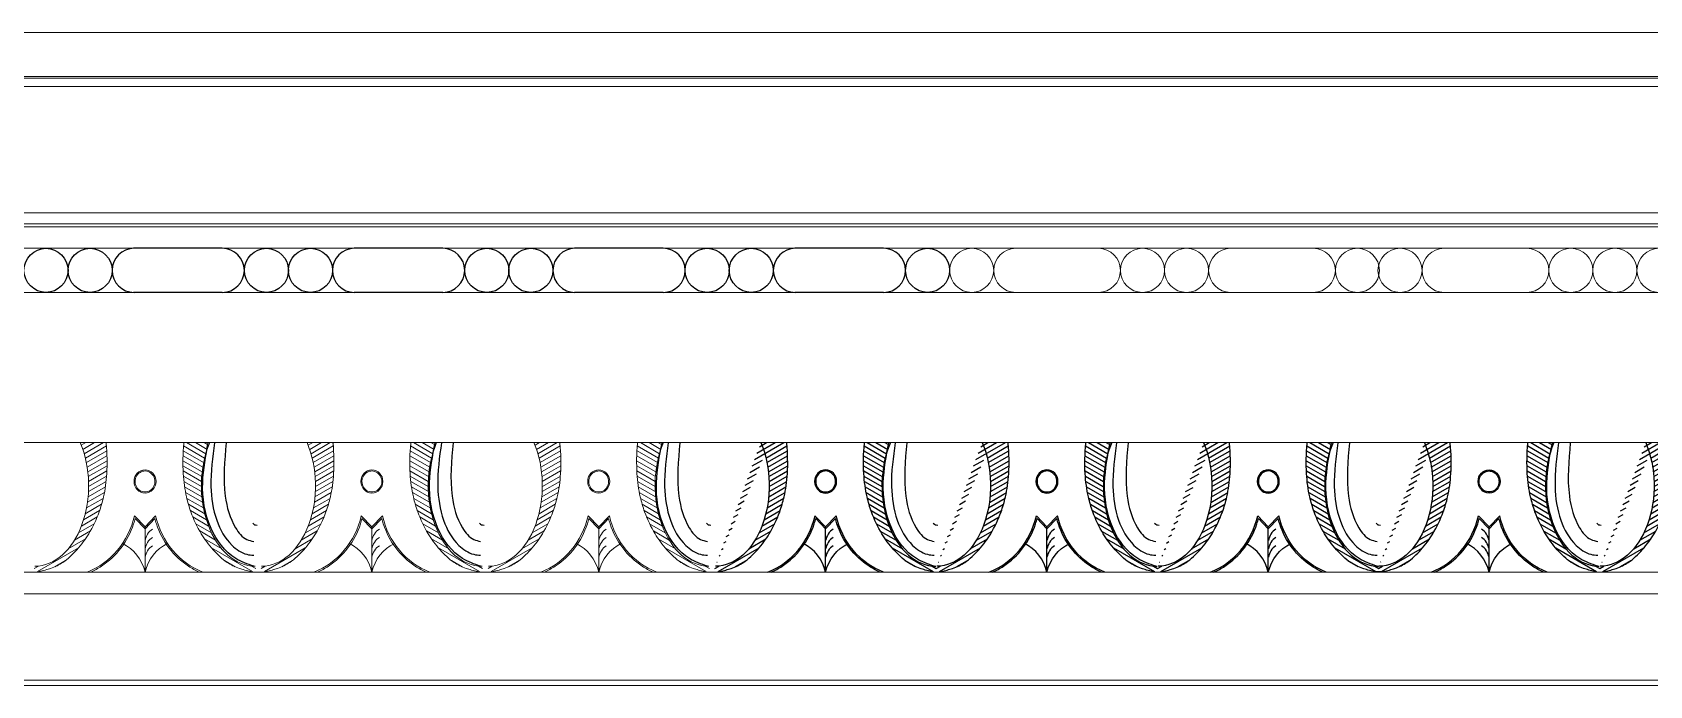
# Model space of a CAD drawing. Header units: millimetres. Extents: x -942 to 1387, y 0 to 1964.
# Drawn here: x -244.3 to 49.2, y 1354.7 to 1473.2 of the extents above; entities that cross this region are included whole.
import ezdxf

# ---------------------------------------------------------------- set-up
doc = ezdxf.new("R2010")
doc.units = ezdxf.units.MM
doc.layers.add('ceco.net 174', color=7, linetype='Continuous')

msp = doc.modelspace()

# ---------------------------------------------------------------- hatches: boundary and pattern name
at = {"layer": 'ceco.net 174'}
h = msp.add_hatch(dxfattribs=at)
h.set_pattern_fill('LINE', color=256, scale=0.25, angle=30, style=0)
h.set_pattern_definition([(30, (-1983.3257, -743.4824), (-0.396875, 0.68740766), [])])
edge = h.paths.add_edge_path()
edge.add_spline(control_points=[(-119.67, 1375.4), (-118.76, 1375.57), (-117.17, 1376.08), (-115.05, 1377.04), (-112.52, 1379.45), (-110.37, 1382.42), (-108.84, 1385.63), (-107.73, 1389.37), (-107.18, 1393.33), (-107.25, 1396.87), (-107.44, 1398.75), (-107.45, 1398.8)], knot_values=[0, 0, 0, 0, 1.778216, 4.322494, 7.679394, 11.44971, 16.024111, 18.840232, 22.952868, 27.800435, 27.933116, 27.933116, 27.933116, 27.933116], degree=3, periodic=0)
edge.add_line((-107.45, 1398.8), (-112.13, 1398.8))
edge.add_ellipse((-120.38, 1390.98), major_axis=(0, -14.6), ratio=0.669184, start_angle=0, end_angle=122.3722, ccw=False)
edge.add_line((-120.38, 1376.38), (-120.47, 1376.38))
edge.add_line((-120.47, 1376.38), (-120.47, 1375.4))
edge.add_line((-120.47, 1375.4), (-119.67, 1375.4))
h = msp.add_hatch(dxfattribs=at)
h.set_pattern_fill('LINE', color=256, scale=0.25, angle=30, style=0)
h.set_pattern_definition([(150, (1782.56145, -743.4824), (0.396875, 0.68740766), [])])
edge = h.paths.add_edge_path()
edge.add_spline(control_points=[(-81.1, 1375.4), (-82, 1375.57), (-83.59, 1376.08), (-85.71, 1377.04), (-88.24, 1379.45), (-90.4, 1382.42), (-91.93, 1385.63), (-93.03, 1389.37), (-93.58, 1393.33), (-93.52, 1396.87), (-93.32, 1398.75), (-93.32, 1398.8)], knot_values=[0, 0, 0, 0, 1.778216, 4.322494, 7.679394, 11.44971, 16.024111, 18.840232, 22.952868, 27.800435, 27.933116, 27.933116, 27.933116, 27.933116], degree=3, periodic=0)
edge.add_line((-93.32, 1398.8), (-88.63, 1398.8))
edge.add_ellipse((-80.38, 1390.98), major_axis=(0, -14.6), ratio=0.669184, start_angle=237.6278, end_angle=360)
edge.add_line((-80.38, 1376.38), (-80.3, 1376.38))
edge.add_line((-80.3, 1376.38), (-80.3, 1375.4))
edge.add_line((-80.3, 1375.4), (-81.1, 1375.4))
h = msp.add_hatch(dxfattribs=at)
h.set_pattern_fill('LINE', color=256, scale=0.25, angle=30, style=0)
h.set_pattern_definition([(30, (-1943.15265, -743.4824), (-0.396875, 0.68740766), [])])
edge = h.paths.add_edge_path()
edge.add_spline(control_points=[(-79.5, 1375.4), (-78.59, 1375.57), (-77, 1376.08), (-74.88, 1377.04), (-72.35, 1379.45), (-70.19, 1382.42), (-68.66, 1385.63), (-67.56, 1389.37), (-67.01, 1393.33), (-67.08, 1396.87), (-67.27, 1398.75), (-67.27, 1398.8)], knot_values=[0, 0, 0, 0, 1.778216, 4.322494, 7.679394, 11.44971, 16.024111, 18.840232, 22.952868, 27.800435, 27.933116, 27.933116, 27.933116, 27.933116], degree=3, periodic=0)
edge.add_line((-67.27, 1398.8), (-71.96, 1398.8))
edge.add_ellipse((-80.21, 1390.98), major_axis=(0, -14.6), ratio=0.669184, start_angle=0, end_angle=122.3722, ccw=False)
edge.add_line((-80.21, 1376.38), (-80.3, 1376.38))
edge.add_line((-80.3, 1376.38), (-80.3, 1375.4))
edge.add_line((-80.3, 1375.4), (-79.5, 1375.4))
h = msp.add_hatch(dxfattribs=at)
h.set_pattern_fill('LINE', color=256, scale=0.25, angle=30, style=0)
h.set_pattern_definition([(150, (1822.7345, -743.4824), (0.396875, 0.68740766), [])])
edge = h.paths.add_edge_path()
edge.add_spline(control_points=[(-40.92, 1375.4), (-41.83, 1375.57), (-43.42, 1376.08), (-45.54, 1377.04), (-48.07, 1379.45), (-50.22, 1382.42), (-51.76, 1385.63), (-52.86, 1389.37), (-53.41, 1393.33), (-53.34, 1396.87), (-53.15, 1398.75), (-53.15, 1398.8)], knot_values=[0, 0, 0, 0, 1.778216, 4.322494, 7.679394, 11.44971, 16.024111, 18.840232, 22.952868, 27.800435, 27.933116, 27.933116, 27.933116, 27.933116], degree=3, periodic=0)
edge.add_line((-53.15, 1398.8), (-48.46, 1398.8))
edge.add_ellipse((-40.21, 1390.98), major_axis=(0, -14.6), ratio=0.669184, start_angle=237.6278, end_angle=360)
edge.add_line((-40.21, 1376.38), (-40.12, 1376.38))
edge.add_line((-40.12, 1376.38), (-40.12, 1375.4))
edge.add_line((-40.12, 1375.4), (-40.92, 1375.4))
h = msp.add_hatch(dxfattribs=at)
h.set_pattern_fill('LINE', color=256, scale=0.25, angle=30, style=0)
h.set_pattern_definition([(30, (-1902.9796, -743.4824), (-0.396875, 0.68740766), [])])
edge = h.paths.add_edge_path()
edge.add_spline(control_points=[(-39.32, 1375.4), (-38.41, 1375.57), (-36.83, 1376.08), (-34.71, 1377.04), (-32.18, 1379.45), (-30.02, 1382.42), (-28.49, 1385.63), (-27.38, 1389.37), (-26.84, 1393.33), (-26.9, 1396.87), (-27.09, 1398.75), (-27.1, 1398.8)], knot_values=[0, 0, 0, 0, 1.778216, 4.322494, 7.679394, 11.44971, 16.024111, 18.840232, 22.952868, 27.800435, 27.933116, 27.933116, 27.933116, 27.933116], degree=3, periodic=0)
edge.add_line((-27.1, 1398.8), (-31.78, 1398.8))
edge.add_ellipse((-40.04, 1390.98), major_axis=(0, -14.6), ratio=0.669184, start_angle=0, end_angle=122.3722, ccw=False)
edge.add_line((-40.04, 1376.38), (-40.12, 1376.38))
edge.add_line((-40.12, 1376.38), (-40.12, 1375.4))
edge.add_line((-40.12, 1375.4), (-39.32, 1375.4))
h = msp.add_hatch(dxfattribs=at)
h.set_pattern_fill('LINE', color=256, scale=0.25, angle=30, style=0)
h.set_pattern_definition([(150, (1862.9075, -743.4824), (0.396875, 0.68740766), [])])
edge = h.paths.add_edge_path()
edge.add_spline(control_points=[(-0.75, 1375.4), (-1.66, 1375.57), (-3.24, 1376.08), (-5.36, 1377.04), (-7.9, 1379.45), (-10.05, 1382.42), (-11.58, 1385.63), (-12.69, 1389.37), (-13.23, 1393.33), (-13.17, 1396.87), (-12.98, 1398.75), (-12.97, 1398.8)], knot_values=[0, 0, 0, 0, 1.778216, 4.322494, 7.679394, 11.44971, 16.024111, 18.840232, 22.952868, 27.800435, 27.933116, 27.933116, 27.933116, 27.933116], degree=3, periodic=0)
edge.add_line((-12.97, 1398.8), (-8.29, 1398.8))
edge.add_ellipse((-0.04, 1390.98), major_axis=(0, -14.6), ratio=0.669184, start_angle=237.6278, end_angle=360)
edge.add_line((-0.04, 1376.38), (0.05, 1376.38))
edge.add_line((0.05, 1376.38), (0.05, 1375.4))
edge.add_line((0.05, 1375.4), (-0.75, 1375.4))
h = msp.add_hatch(dxfattribs=at)
h.set_pattern_fill('LINE', color=256, scale=0.25, angle=30, style=0)
h.set_pattern_definition([(30, (-1862.9075, -743.4824), (-0.396875, 0.68740766), [])])
edge = h.paths.add_edge_path()
edge.add_spline(control_points=[(0.75, 1375.4), (1.66, 1375.57), (3.24, 1376.08), (5.36, 1377.04), (7.9, 1379.45), (10.05, 1382.42), (11.58, 1385.63), (12.69, 1389.37), (13.23, 1393.33), (13.17, 1396.87), (12.98, 1398.75), (12.97, 1398.8)], knot_values=[0, 0, 0, 0, 1.778216, 4.322494, 7.679394, 11.44971, 16.024111, 18.840232, 22.952868, 27.800435, 27.933116, 27.933116, 27.933116, 27.933116], degree=3, periodic=0)
edge.add_line((12.97, 1398.8), (8.29, 1398.8))
edge.add_ellipse((0.04, 1390.98), major_axis=(0, 14.6), ratio=0.669184, start_angle=180, end_angle=302.3722, ccw=False)
edge.add_line((0.04, 1376.38), (-0.05, 1376.38))
edge.add_line((-0.05, 1376.38), (-0.05, 1375.4))
edge.add_line((-0.05, 1375.4), (0.75, 1375.4))
h = msp.add_hatch(dxfattribs=at)
h.set_pattern_fill('LINE', color=256, scale=0.25, angle=30, style=0)
h.set_pattern_definition([(150, (1902.9796, -743.4824), (0.396875, 0.68740766), [])])
edge = h.paths.add_edge_path()
edge.add_spline(control_points=[(39.32, 1375.4), (38.41, 1375.57), (36.83, 1376.08), (34.71, 1377.04), (32.18, 1379.45), (30.02, 1382.42), (28.49, 1385.63), (27.38, 1389.37), (26.84, 1393.33), (26.9, 1396.87), (27.09, 1398.75), (27.1, 1398.8)], knot_values=[0, 0, 0, 0, 1.778216, 4.322494, 7.679394, 11.44971, 16.024111, 18.840232, 22.952868, 27.800435, 27.933116, 27.933116, 27.933116, 27.933116], degree=3, periodic=0)
edge.add_line((27.1, 1398.8), (31.78, 1398.8))
edge.add_ellipse((40.04, 1390.98), major_axis=(0, 14.6), ratio=0.669184, start_angle=57.6278, end_angle=180)
edge.add_line((40.04, 1376.38), (40.12, 1376.38))
edge.add_line((40.12, 1376.38), (40.12, 1375.4))
edge.add_line((40.12, 1375.4), (39.32, 1375.4))
h = msp.add_hatch(dxfattribs=at)
h.set_pattern_fill('LINE', color=256, scale=0.25, angle=30, style=0)
h.set_pattern_definition([(30, (-1822.7345, -743.4824), (-0.396875, 0.68740766), [])])
edge = h.paths.add_edge_path()
edge.add_spline(control_points=[(40.92, 1375.4), (41.83, 1375.57), (43.42, 1376.08), (45.54, 1377.04), (48.07, 1379.45), (50.22, 1382.42), (51.76, 1385.63), (52.86, 1389.37), (53.41, 1393.33), (53.34, 1396.87), (53.15, 1398.75), (53.15, 1398.8)], knot_values=[0, 0, 0, 0, 1.778216, 4.322494, 7.679394, 11.44971, 16.024111, 18.840232, 22.952868, 27.800435, 27.933116, 27.933116, 27.933116, 27.933116], degree=3, periodic=0)
edge.add_line((53.15, 1398.8), (48.46, 1398.8))
edge.add_ellipse((40.21, 1390.98), major_axis=(0, 14.6), ratio=0.669184, start_angle=180, end_angle=302.3722, ccw=False)
edge.add_line((40.21, 1376.38), (40.12, 1376.38))
edge.add_line((40.12, 1376.38), (40.12, 1375.4))
edge.add_line((40.12, 1375.4), (40.92, 1375.4))

# ---------------------------------------------------------------- linework, layer by layer
at = {"layer": 'ceco.net 174', "lineweight": 5}
for p, q in [((0, 1473.2), (-942.12, 1473.2)), ((0, 1473.2), (942.12, 1473.2)), ((-942.12, 1465.2), (0, 1465.2)), ((-940.37, 1464.87), (0, 1464.87)), ((942.12, 1465.2), (0, 1465.2)), ((940.37, 1464.87), (0, 1464.87)), ((-936.56, 1463.37), (0, 1463.37)), ((936.56, 1463.37), (0, 1463.37)), ((-921.78, 1440.46), (0, 1440.46)), ((-917.5, 1438.46), (0, 1438.46)), ((921.78, 1440.46), (0, 1440.46)), ((917.5, 1438.46), (0, 1438.46)), ((-915.13, 1437.96), (0, 1437.96)), ((915.13, 1437.96), (0, 1437.96)), ((-911.58, 1434.04), (0, 1434.04)), ((-49.87, 1434.04), (-65.97, 1434.04)), ((-9.87, 1434.04), (-25.97, 1434.04)), ((911.58, 1434.04), (0, 1434.04)), ((9.87, 1434.04), (25.97, 1434.04)), ((-908.04, 1426.04), (0, 1426.04)), ((-49.87, 1426.04), (-65.97, 1426.04)), ((-9.87, 1426.04), (-25.97, 1426.04)), ((908.04, 1426.04), (0, 1426.04)), ((9.87, 1426.04), (25.97, 1426.04)), ((-903.58, 1398.8), (0, 1398.8)), ((-235.46, 1398.32), (-234.63, 1398.8)), ((-235.18, 1397.56), (-233.04, 1398.8)), ((-234.94, 1396.79), (-231.45, 1398.8)), ((-234.72, 1395.99), (-230.91, 1398.2)), ((-234.54, 1395.18), (-230.84, 1397.32)), ((-213.26, 1395.18), (-216.96, 1397.32)), ((-213.08, 1395.99), (-216.89, 1398.2)), ((-212.87, 1396.79), (-216.35, 1398.8)), ((-212.62, 1397.56), (-214.76, 1398.8)), ((-212.35, 1398.32), (-213.17, 1398.8)), ((-194.28, 1398.32), (-193.46, 1398.8)), ((-194.01, 1397.56), (-191.87, 1398.8)), ((-193.76, 1396.79), (-190.28, 1398.8)), ((-193.55, 1395.99), (-189.73, 1398.2)), ((-193.37, 1395.18), (-189.67, 1397.32)), ((-172.09, 1395.18), (-175.79, 1397.32)), ((-171.9, 1395.99), (-175.72, 1398.2)), ((-171.69, 1396.79), (-175.18, 1398.8)), ((-171.45, 1397.56), (-173.59, 1398.8)), ((-171.17, 1398.32), (-172, 1398.8)), ((-153.11, 1398.32), (-152.28, 1398.8)), ((-152.83, 1397.56), (-150.7, 1398.8)), ((-152.59, 1396.79), (-149.11, 1398.8)), ((-152.38, 1395.99), (-148.56, 1398.2)), ((-152.2, 1395.18), (-148.5, 1397.32)), ((-130.91, 1395.18), (-134.61, 1397.32)), ((-130.73, 1395.99), (-134.55, 1398.2)), ((-130.52, 1396.79), (-134, 1398.8)), ((-130.28, 1397.56), (-132.41, 1398.8)), ((-130, 1398.32), (-130.83, 1398.8)), ((903.58, 1398.8), (0, 1398.8)), ((-234.39, 1394.35), (-230.8, 1396.43)), ((-234.28, 1393.5), (-230.78, 1395.52)), ((-234.19, 1392.63), (-230.78, 1394.6)), ((-213.53, 1393.5), (-217.02, 1395.52)), ((-213.61, 1392.63), (-217.02, 1394.6)), ((-213.41, 1394.35), (-217, 1396.43)), ((-193.22, 1394.35), (-189.63, 1396.43)), ((-193.1, 1393.5), (-189.61, 1395.52)), ((-193.02, 1392.63), (-189.61, 1394.6)), ((-172.35, 1393.5), (-175.85, 1395.52)), ((-172.44, 1392.63), (-175.85, 1394.6)), ((-172.23, 1394.35), (-175.83, 1396.43)), ((-152.05, 1394.35), (-148.45, 1396.43)), ((-151.93, 1393.5), (-148.43, 1395.52)), ((-151.85, 1392.63), (-148.44, 1394.6)), ((-131.18, 1393.5), (-134.68, 1395.52)), ((-131.26, 1392.63), (-134.67, 1394.6)), ((-131.06, 1394.35), (-134.66, 1396.43)), ((-234.16, 1389.91), (-230.96, 1391.75)), ((-234.14, 1391.75), (-230.81, 1393.67)), ((-234.13, 1390.84), (-230.87, 1392.72)), ((-213.66, 1391.75), (-216.99, 1393.67)), ((-213.67, 1390.84), (-216.93, 1392.72)), ((-213.65, 1389.91), (-216.84, 1391.75)), ((-192.98, 1389.91), (-189.79, 1391.75)), ((-192.97, 1391.75), (-189.64, 1393.67)), ((-192.96, 1390.84), (-189.7, 1392.72)), ((-172.49, 1391.75), (-175.82, 1393.67)), ((-172.5, 1390.84), (-175.76, 1392.72)), ((-172.47, 1389.91), (-175.67, 1391.75)), ((-151.81, 1389.91), (-148.61, 1391.75)), ((-151.8, 1391.75), (-148.47, 1393.67)), ((-151.79, 1390.84), (-148.52, 1392.72)), ((-131.31, 1391.75), (-134.64, 1393.67)), ((-131.33, 1390.84), (-134.59, 1392.72)), ((-131.3, 1389.91), (-134.5, 1391.75)), ((-234.51, 1386.95), (-231.5, 1388.69)), ((-234.34, 1387.97), (-231.27, 1389.74)), ((-234.23, 1388.95), (-231.09, 1390.76)), ((-213.58, 1388.95), (-216.71, 1390.76)), ((-213.46, 1387.97), (-216.54, 1389.74)), ((-213.29, 1386.95), (-216.31, 1388.69)), ((-193.34, 1386.95), (-190.32, 1388.69)), ((-193.17, 1387.97), (-190.09, 1389.74)), ((-193.05, 1388.95), (-189.92, 1390.76)), ((-172.4, 1388.95), (-175.54, 1390.76)), ((-172.29, 1387.97), (-175.36, 1389.74)), ((-172.12, 1386.95), (-175.13, 1388.69)), ((-152.16, 1386.95), (-149.15, 1388.69)), ((-152, 1387.97), (-148.92, 1389.74)), ((-151.88, 1388.95), (-148.74, 1390.76)), ((-131.23, 1388.95), (-134.37, 1390.76)), ((-131.12, 1387.97), (-134.19, 1389.74)), ((-130.95, 1386.95), (-133.96, 1388.69)), ((-235.05, 1384.81), (-232.14, 1386.49)), ((-234.74, 1385.9), (-231.78, 1387.61)), ((-225.83, 1385.52), (-223.9, 1383.53)), ((-221.98, 1385.52), (-223.9, 1383.53)), ((-213.06, 1385.9), (-216.02, 1387.61)), ((-212.76, 1384.81), (-215.66, 1386.49)), ((-193.87, 1384.81), (-190.97, 1386.49)), ((-193.57, 1385.9), (-190.61, 1387.61)), ((-184.65, 1385.52), (-182.73, 1383.53)), ((-180.8, 1385.52), (-182.73, 1383.53)), ((-171.89, 1385.9), (-174.84, 1387.61)), ((-171.58, 1384.81), (-174.49, 1386.49)), ((-152.7, 1384.81), (-149.8, 1386.49)), ((-152.39, 1385.9), (-149.44, 1387.61)), ((-143.48, 1385.52), (-141.56, 1383.53)), ((-139.63, 1385.52), (-141.56, 1383.53)), ((-130.72, 1385.9), (-133.67, 1387.61)), ((-130.41, 1384.81), (-133.31, 1386.49)), ((-236.71, 1381.1), (-233.82, 1382.77)), ((-235.98, 1382.44), (-233.13, 1384.08)), ((-235.45, 1383.66), (-232.58, 1385.31)), ((-225.69, 1385.02), (-223.9, 1383.17)), ((-222.11, 1385.02), (-223.9, 1383.17)), ((-223.9, 1375.3), (-223.9, 1383.53)), ((-212.36, 1383.66), (-215.22, 1385.31)), ((-211.83, 1382.44), (-214.67, 1384.08)), ((-211.1, 1381.1), (-213.98, 1382.77)), ((-195.53, 1381.1), (-192.65, 1382.77)), ((-194.8, 1382.44), (-191.96, 1384.08)), ((-194.27, 1383.66), (-191.41, 1385.31)), ((-184.52, 1385.02), (-182.73, 1383.17)), ((-180.94, 1385.02), (-182.73, 1383.17)), ((-182.73, 1375.3), (-182.73, 1383.53)), ((-171.18, 1383.66), (-174.04, 1385.31)), ((-170.65, 1382.44), (-173.5, 1384.08)), ((-169.92, 1381.1), (-172.81, 1382.77)), ((-154.36, 1381.1), (-151.48, 1382.77)), ((-153.63, 1382.44), (-150.79, 1384.08)), ((-153.1, 1383.66), (-150.24, 1385.31)), ((-143.34, 1385.02), (-141.56, 1383.17)), ((-139.77, 1385.02), (-141.56, 1383.17)), ((-141.56, 1375.3), (-141.56, 1383.53)), ((-130.01, 1383.66), (-132.87, 1385.31)), ((-129.48, 1382.44), (-132.32, 1384.08)), ((-128.75, 1381.1), (-131.63, 1382.77)), ((-243.41, 1375.4), (-235.98, 1379.69)), ((-237.84, 1379.53), (-234.72, 1381.33)), ((-209.96, 1379.53), (-213.08, 1381.33)), ((-204.39, 1375.4), (-211.82, 1379.69)), ((-202.24, 1375.4), (-194.81, 1379.69)), ((-196.66, 1379.53), (-193.55, 1381.33)), ((-168.79, 1379.53), (-171.91, 1381.33)), ((-163.22, 1375.4), (-170.65, 1379.69)), ((-161.07, 1375.4), (-153.64, 1379.69)), ((-155.49, 1379.53), (-152.37, 1381.33)), ((-127.62, 1379.53), (-130.74, 1381.33)), ((-122.04, 1375.4), (-129.47, 1379.69)), ((-240.26, 1376.3), (-238.33, 1377.41)), ((-207.55, 1376.3), (-209.47, 1377.41)), ((-199.08, 1376.3), (-197.16, 1377.41)), ((-166.37, 1376.3), (-168.3, 1377.41)), ((-157.91, 1376.3), (-155.99, 1377.41)), ((-125.2, 1376.3), (-127.12, 1377.41)), ((-848.14, 1375.3), (0, 1375.3)), ((-243.99, 1375.98), (-243.24, 1376.41)), ((-203.81, 1375.98), (-204.56, 1376.41)), ((-202.81, 1375.98), (-202.07, 1376.41)), ((-162.64, 1375.98), (-163.39, 1376.41)), ((-161.64, 1375.98), (-160.89, 1376.41)), ((-121.47, 1375.98), (-122.22, 1376.41)), ((-0.75, 1375.4), (0.75, 1375.4)), ((0.75, 1375.4), (-0.75, 1375.4)), ((848.14, 1375.3), (0, 1375.3)), ((-848.14, 1371.39), (0, 1371.39)), ((848.14, 1371.39), (0, 1371.39)), ((-832.48, 1355.72), (0, 1355.72)), ((-828.48, 1354.73), (0, 1354.73)), ((-241.94, 1354.73), (-266.43, 1354.73)), ((-266.43, 1354.73), (266.57, 1354.73)), ((-241.94, 1354.73), (242.07, 1354.73)), ((832.48, 1355.72), (0, 1355.72)), ((828.48, 1354.73), (0, 1354.73))]:
    msp.add_line(p, q, dxfattribs=at)
at = {"layer": 'ceco.net 174'}
for p, q in [((-209.87, 1434.04), (-225.97, 1434.04)), ((-169.87, 1434.04), (-185.97, 1434.04)), ((-129.87, 1434.04), (-145.97, 1434.04)), ((-89.87, 1434.04), (-105.97, 1434.04)), ((-209.87, 1426.04), (-225.97, 1426.04)), ((-169.87, 1426.04), (-185.97, 1426.04)), ((-129.87, 1426.04), (-145.97, 1426.04)), ((-89.87, 1426.04), (-105.97, 1426.04)), ((-102.31, 1385.52), (-100.38, 1383.53)), ((-98.46, 1385.52), (-100.38, 1383.53)), ((-62.13, 1385.52), (-60.21, 1383.53)), ((-58.28, 1385.52), (-60.21, 1383.53)), ((-21.96, 1385.52), (-20.04, 1383.53)), ((-18.11, 1385.52), (-20.04, 1383.53)), ((18.11, 1385.52), (20.04, 1383.53)), ((21.96, 1385.52), (20.04, 1383.53)), ((-102.17, 1385.02), (-100.38, 1383.17)), ((-98.59, 1385.02), (-100.38, 1383.17)), ((-100.38, 1375.3), (-100.38, 1383.53)), ((-62, 1385.02), (-60.21, 1383.17)), ((-58.42, 1385.02), (-60.21, 1383.17)), ((-60.21, 1375.3), (-60.21, 1383.53)), ((-21.83, 1385.02), (-20.04, 1383.17)), ((-18.25, 1385.02), (-20.04, 1383.17)), ((-20.04, 1375.3), (-20.04, 1383.53)), ((18.25, 1385.02), (20.04, 1383.17)), ((21.83, 1385.02), (20.04, 1383.17)), ((20.04, 1375.3), (20.04, 1383.53))]:
    msp.add_line(p, q, dxfattribs=at)
for centre in [(-241.87, 1430.04), (-233.87, 1430.04), (-201.87, 1430.04), (-193.87, 1430.04), (-161.87, 1430.04), (-153.87, 1430.04), (-121.87, 1430.04), (-113.87, 1430.04), (-81.87, 1430.04)]:
    msp.add_circle(centre, 4, dxfattribs=at)
at = {"layer": 'ceco.net 174', "lineweight": 5}
for centre in [(-73.87, 1430.04), (-42.87, 1430.04), (-34.87, 1430.04), (-3.87, 1430.04), (3.87, 1430.04), (34.87, 1430.04), (42.87, 1430.04)]:
    msp.add_circle(centre, 4, dxfattribs=at)
at = {"layer": 'ceco.net 174'}
for centre, radius, start, end in [((-225.87, 1430.04), 4, 90, 270), ((-209.87, 1430.04), 4, 270, 90), ((-185.87, 1430.04), 4, 90, 270), ((-169.87, 1430.04), 4, 270, 90), ((-145.87, 1430.04), 4, 90, 270), ((-129.87, 1430.04), 4, 270, 90), ((-105.87, 1430.04), 4, 90, 270), ((-89.87, 1430.04), 4, 270, 90), ((-97.09, 1380.39), 3.35, 125.1834, 169.072), ((-56.92, 1380.39), 3.35, 125.1834, 169.072), ((-16.74, 1380.39), 3.35, 125.1834, 169.072), ((16.74, 1380.39), 3.35, 10.928, 54.8166), ((-97.09, 1378.88), 3.35, 125.1834, 169.072), ((-97.09, 1377.37), 3.35, 125.1834, 169.072), ((-56.92, 1378.88), 3.35, 125.1834, 169.072), ((-56.92, 1377.37), 3.35, 125.1834, 169.072), ((-16.74, 1378.88), 3.35, 125.1834, 169.072), ((-16.74, 1377.37), 3.35, 125.1834, 169.072), ((16.74, 1378.88), 3.35, 10.928, 54.8166), ((16.74, 1377.37), 3.35, 10.928, 54.8166)]:
    msp.add_arc(centre, radius, start, end, dxfattribs=at)
at = {"layer": 'ceco.net 174', "lineweight": 5}
for centre, radius, start, end in [((-65.87, 1430.04), 4, 90, 270), ((-50.87, 1430.04), 4, 270, 90), ((-26.87, 1430.04), 4, 90, 270), ((-11.87, 1430.04), 4, 270, 90), ((11.87, 1430.04), 4, 90, 270), ((26.87, 1430.04), 4, 270, 90), ((50.87, 1430.04), 4, 90, 270), ((-220.61, 1380.39), 3.35, 125.1834, 169.072), ((-179.44, 1380.39), 3.35, 125.1834, 169.072), ((-138.26, 1380.39), 3.35, 125.1834, 169.072), ((-220.61, 1378.88), 3.35, 125.1834, 169.072), ((-220.61, 1377.37), 3.35, 125.1834, 169.072), ((-179.44, 1378.88), 3.35, 125.1834, 169.072), ((-179.44, 1377.37), 3.35, 125.1834, 169.072), ((-138.26, 1378.88), 3.35, 125.1834, 169.072), ((-138.26, 1377.37), 3.35, 125.1834, 169.072)]:
    msp.add_arc(centre, radius, start, end, dxfattribs=at)
at = {"layer": 'ceco.net 174', "lineweight": 5, "extrusion": (0, 0, -1)}
for centre, major_axis, ratio, start_param, end_param in [((-243.9, 1390.98), (0, -14.6), 0.669184, 4.147387, 6.283185), ((-202.73, 1390.98), (0, -14.6), 0.669184, 4.147387, 6.283185), ((-161.56, 1390.98), (0, -14.6), 0.669184, 4.147387, 6.283185), ((-223.9, 1391.75), (0, 2.1), 0.951264, 4.712389, 10.995574), ((-182.73, 1391.75), (0, 2.1), 0.951264, 4.712389, 10.995574), ((-141.56, 1391.75), (0, 2.1), 0.951264, 4.712389, 10.995574), ((-208.61, 1388.84), (0, 14.44), 0.951264, 3.496213, 4.480237), ((-167.44, 1388.84), (0, 14.44), 0.951264, 3.496213, 4.480237), ((-126.26, 1388.84), (0, 14.44), 0.951264, 3.496213, 4.480237), ((-216.75, 1373.46), (0, 7.74), 0.951264, -1.330793, -0.430056), ((-175.58, 1373.46), (0, 7.74), 0.951264, -1.330793, -0.430056), ((-134.4, 1373.46), (0, 7.74), 0.951264, -1.330793, -0.430056)]:
    msp.add_ellipse(centre, major_axis=major_axis, ratio=ratio, start_param=start_param, end_param=end_param, dxfattribs=at)
at = {"layer": 'ceco.net 174', "lineweight": 5}
for centre, major_axis, ratio, start_param, end_param in [((-203.9, 1390.98), (0, -14.6), 0.669184, 4.147387, 6.283185), ((-162.73, 1390.98), (0, -14.6), 0.669184, 4.147387, 6.283185), ((-121.56, 1390.98), (0, -14.6), 0.669184, 4.147387, 6.283185), ((-239.19, 1388.84), (0, 14.44), 0.951264, 3.496213, 4.480237), ((-198.02, 1388.84), (0, 14.44), 0.951264, 3.496213, 4.480237), ((-156.85, 1388.84), (0, 14.44), 0.951264, 3.496213, 4.480237), ((-231.05, 1373.46), (0, 7.74), 0.951264, -1.330793, -0.430056), ((-189.88, 1373.46), (0, 7.74), 0.951264, -1.330793, -0.430056), ((-148.71, 1373.46), (0, 7.74), 0.951264, -1.330793, -0.430056)]:
    msp.add_ellipse(centre, major_axis=major_axis, ratio=ratio, start_param=start_param, end_param=end_param, dxfattribs=at)
at = {"layer": 'ceco.net 174', "extrusion": (0, 0, -1)}
for centre, major_axis, ratio, start_param, end_param in [((-120.38, 1390.98), (0, -14.6), 0.669184, 4.147387, 6.283185), ((-80.21, 1390.98), (0, -14.6), 0.669184, 4.147387, 6.283185), ((-40.04, 1390.98), (0, -14.6), 0.669184, 4.147387, 6.283185), ((0.04, 1390.98), (0, 14.6), 0.669184, 1.005794, 3.141593), ((40.21, 1390.98), (0, 14.6), 0.669184, 1.005794, 3.141593), ((-100.38, 1391.75), (0, 2.1), 0.951264, 4.712389, 10.995574), ((-60.21, 1391.75), (0, 2.1), 0.951264, 4.712389, 10.995574), ((-20.04, 1391.75), (0, 2.1), 0.951264, 4.712389, 10.995574), ((-85.09, 1388.84), (0, 14.44), 0.951264, 3.496213, 4.480237), ((-44.92, 1388.84), (0, 14.44), 0.951264, 3.496213, 4.480237), ((-4.74, 1388.84), (0, 14.44), 0.951264, 3.496213, 4.480237), ((35.33, 1388.84), (0, 14.44), 0.951264, 3.496213, 4.480237), ((-93.23, 1373.46), (0, 7.74), 0.951264, -1.330793, -0.430056), ((-53.06, 1373.46), (0, 7.74), 0.951264, -1.330793, -0.430056), ((-12.88, 1373.46), (0, 7.74), 0.951264, -1.330793, -0.430056), ((27.19, 1373.46), (0, 7.74), 0.951264, -1.330793, -0.430056)]:
    msp.add_ellipse(centre, major_axis=major_axis, ratio=ratio, start_param=start_param, end_param=end_param, dxfattribs=at)
at = {"layer": 'ceco.net 174'}
for centre, major_axis, ratio, start_param, end_param in [((-80.38, 1390.98), (0, -14.6), 0.669184, 4.147387, 6.283185), ((-40.21, 1390.98), (0, -14.6), 0.669184, 4.147387, 6.283185), ((-0.04, 1390.98), (0, -14.6), 0.669184, 4.147387, 6.283185), ((40.04, 1390.98), (0, 14.6), 0.669184, 1.005794, 3.141593), ((20.04, 1391.75), (0, 2.1), 0.951264, 1.570796327050552, 7.853981634230139), ((-115.67, 1388.84), (0, 14.44), 0.951264, 3.496213, 4.480237), ((-75.5, 1388.84), (0, 14.44), 0.951264, 3.496213, 4.480237), ((-35.33, 1388.84), (0, 14.44), 0.951264, 3.496213, 4.480237), ((4.74, 1388.84), (0, 14.44), 0.951264, 3.496213, 4.480237), ((-107.54, 1373.46), (0, 7.74), 0.951264, -1.330793, -0.430056), ((-67.36, 1373.46), (0, 7.74), 0.951264, -1.330793, -0.430056), ((-27.19, 1373.46), (0, 7.74), 0.951264, -1.330793, -0.430056), ((12.88, 1373.46), (0, 7.74), 0.951264, -1.330793, -0.430056)]:
    msp.add_ellipse(centre, major_axis=major_axis, ratio=ratio, start_param=start_param, end_param=end_param, dxfattribs=at)
at = {"layer": 'ceco.net 174', "lineweight": 5}
for points, knots in [([(-243.19, 1375.4), (-242.28, 1375.57), (-240.69, 1376.08), (-238.57, 1377.04), (-236.04, 1379.45), (-233.89, 1382.42), (-232.35, 1385.63), (-231.25, 1389.37), (-230.7, 1393.33), (-230.77, 1396.87), (-230.96, 1398.75), (-230.96, 1398.8)], [0, 0, 0, 0, 1.778216, 4.322494, 7.679394, 11.44971, 16.024111, 18.840232, 22.952868, 27.800435, 27.933116, 27.933116, 27.933116, 27.933116]), ([(-204.61, 1375.4), (-205.52, 1375.57), (-207.11, 1376.08), (-209.23, 1377.04), (-211.76, 1379.45), (-213.92, 1382.42), (-215.45, 1385.63), (-216.55, 1389.37), (-217.1, 1393.33), (-217.04, 1396.87), (-216.84, 1398.75), (-216.84, 1398.8)], [0, 0, 0, 0, 1.778216, 4.322494, 7.679394, 11.44971, 16.024111, 18.840232, 22.952868, 27.800435, 27.933116, 27.933116, 27.933116, 27.933116]), ([(-202.01, 1375.4), (-201.11, 1375.57), (-199.52, 1376.08), (-197.4, 1377.04), (-194.87, 1379.45), (-192.71, 1382.42), (-191.18, 1385.63), (-190.08, 1389.37), (-189.53, 1393.33), (-189.59, 1396.87), (-189.79, 1398.75), (-189.79, 1398.8)], [0, 0, 0, 0, 1.778216, 4.322494, 7.679394, 11.44971, 16.024111, 18.840232, 22.952868, 27.800435, 27.933116, 27.933116, 27.933116, 27.933116]), ([(-163.44, 1375.4), (-164.35, 1375.57), (-165.94, 1376.08), (-168.06, 1377.04), (-170.59, 1379.45), (-172.74, 1382.42), (-174.27, 1385.63), (-175.38, 1389.37), (-175.93, 1393.33), (-175.86, 1396.87), (-175.67, 1398.75), (-175.66, 1398.8)], [0, 0, 0, 0, 1.778216, 4.322494, 7.679394, 11.44971, 16.024111, 18.840232, 22.952868, 27.800435, 27.933116, 27.933116, 27.933116, 27.933116]), ([(-160.84, 1375.4), (-159.93, 1375.57), (-158.35, 1376.08), (-156.23, 1377.04), (-153.69, 1379.45), (-151.54, 1382.42), (-150.01, 1385.63), (-148.9, 1389.37), (-148.36, 1393.33), (-148.42, 1396.87), (-148.61, 1398.75), (-148.62, 1398.8)], [0, 0, 0, 0, 1.778216, 4.322494, 7.679394, 11.44971, 16.024111, 18.840232, 22.952868, 27.800435, 27.933116, 27.933116, 27.933116, 27.933116]), ([(-122.27, 1375.4), (-123.18, 1375.57), (-124.76, 1376.08), (-126.88, 1377.04), (-129.42, 1379.45), (-131.57, 1382.42), (-133.1, 1385.63), (-134.21, 1389.37), (-134.75, 1393.33), (-134.69, 1396.87), (-134.5, 1398.75), (-134.49, 1398.8)], [0, 0, 0, 0, 1.778216, 4.322494, 7.679394, 11.44971, 16.024111, 18.840232, 22.952868, 27.800435, 27.933116, 27.933116, 27.933116, 27.933116]), ([(-225.7, 1391.75), (-225.7, 1391.96), (-225.67, 1392.17), (-225.49, 1392.71), (-225.29, 1393.02), (-224.75, 1393.46), (-224.43, 1393.6), (-223.76, 1393.68), (-223.41, 1393.62), (-222.81, 1393.3), (-222.55, 1393.05), (-222.19, 1392.44), (-222.1, 1392.08), (-222.11, 1391.36), (-222.21, 1391), (-222.59, 1390.4), (-222.86, 1390.16), (-223.47, 1389.87), (-223.82, 1389.82), (-224.49, 1389.92), (-224.81, 1390.07), (-225.32, 1390.53), (-225.52, 1390.84), (-225.67, 1391.37), (-225.7, 1391.56), (-225.7, 1391.75)], [4.712389, 4.712389, 4.712389, 4.712389, 5.044831, 5.044831, 5.610044, 5.610044, 6.175256, 6.175256, 6.740468, 6.740468, 7.305681, 7.305681, 7.870893, 7.870893, 8.436106, 8.436106, 9.001318, 9.001318, 9.56653, 9.56653, 10.131743, 10.131743, 10.696955, 10.696955, 10.995574, 10.995574, 10.995574, 10.995574]), ([(-184.53, 1391.75), (-184.53, 1391.96), (-184.49, 1392.17), (-184.32, 1392.71), (-184.11, 1393.02), (-183.58, 1393.46), (-183.26, 1393.6), (-182.59, 1393.68), (-182.24, 1393.62), (-181.63, 1393.3), (-181.37, 1393.05), (-181.02, 1392.44), (-180.92, 1392.08), (-180.93, 1391.36), (-181.04, 1391), (-181.41, 1390.4), (-181.68, 1390.16), (-182.3, 1389.87), (-182.65, 1389.82), (-183.32, 1389.92), (-183.64, 1390.07), (-184.15, 1390.53), (-184.35, 1390.84), (-184.5, 1391.37), (-184.53, 1391.56), (-184.53, 1391.75)], [4.712389, 4.712389, 4.712389, 4.712389, 5.044831, 5.044831, 5.610044, 5.610044, 6.175256, 6.175256, 6.740468, 6.740468, 7.305681, 7.305681, 7.870893, 7.870893, 8.436106, 8.436106, 9.001318, 9.001318, 9.56653, 9.56653, 10.131743, 10.131743, 10.696955, 10.696955, 10.995574, 10.995574, 10.995574, 10.995574]), ([(-143.36, 1391.75), (-143.36, 1391.96), (-143.32, 1392.17), (-143.14, 1392.71), (-142.94, 1393.02), (-142.41, 1393.46), (-142.08, 1393.6), (-141.41, 1393.68), (-141.07, 1393.62), (-140.46, 1393.3), (-140.2, 1393.05), (-139.84, 1392.44), (-139.75, 1392.08), (-139.76, 1391.36), (-139.87, 1391), (-140.24, 1390.4), (-140.51, 1390.16), (-141.13, 1389.87), (-141.47, 1389.82), (-142.14, 1389.92), (-142.46, 1390.07), (-142.98, 1390.53), (-143.17, 1390.84), (-143.33, 1391.37), (-143.36, 1391.56), (-143.36, 1391.75)], [4.712389, 4.712389, 4.712389, 4.712389, 5.044831, 5.044831, 5.610044, 5.610044, 6.175256, 6.175256, 6.740468, 6.740468, 7.305681, 7.305681, 7.870893, 7.870893, 8.436106, 8.436106, 9.001318, 9.001318, 9.56653, 9.56653, 10.131743, 10.131743, 10.696955, 10.696955, 10.995574, 10.995574, 10.995574, 10.995574]), ([(-233.77, 1375.3), (-233.08, 1375.61), (-232.42, 1375.97), (-230.44, 1377.27), (-229.24, 1378.39), (-227.26, 1381.01), (-226.49, 1382.49), (-225.87, 1384.38), (-225.77, 1384.7), (-225.69, 1385.02)], [3.5393257, 3.5393257, 3.5393257, 3.5393257, 3.6991761, 3.6991761, 4.0399493, 4.0399493, 4.3807224, 4.3807224, 4.4488589, 4.4488589, 4.4488589, 4.4488589]), ([(-214.03, 1375.3), (-214.72, 1375.61), (-215.38, 1375.97), (-217.36, 1377.27), (-218.56, 1378.39), (-220.54, 1381.01), (-221.32, 1382.49), (-221.94, 1384.38), (-222.03, 1384.7), (-222.11, 1385.02)], [3.5393257, 3.5393257, 3.5393257, 3.5393257, 3.6991761, 3.6991761, 4.0399493, 4.0399493, 4.3807224, 4.3807224, 4.4488589, 4.4488589, 4.4488589, 4.4488589]), ([(-192.6, 1375.3), (-191.91, 1375.61), (-191.25, 1375.97), (-189.27, 1377.27), (-188.06, 1378.39), (-186.09, 1381.01), (-185.31, 1382.49), (-184.69, 1384.38), (-184.6, 1384.7), (-184.52, 1385.02)], [3.5393257, 3.5393257, 3.5393257, 3.5393257, 3.6991761, 3.6991761, 4.0399493, 4.0399493, 4.3807224, 4.3807224, 4.4488589, 4.4488589, 4.4488589, 4.4488589]), ([(-172.86, 1375.3), (-173.54, 1375.61), (-174.21, 1375.97), (-176.19, 1377.27), (-177.39, 1378.39), (-179.37, 1381.01), (-180.14, 1382.49), (-180.76, 1384.38), (-180.86, 1384.7), (-180.94, 1385.02)], [3.5393257, 3.5393257, 3.5393257, 3.5393257, 3.6991761, 3.6991761, 4.0399493, 4.0399493, 4.3807224, 4.3807224, 4.4488589, 4.4488589, 4.4488589, 4.4488589]), ([(-151.43, 1375.3), (-150.74, 1375.61), (-150.07, 1375.97), (-148.09, 1377.27), (-146.89, 1378.39), (-144.91, 1381.01), (-144.14, 1382.49), (-143.52, 1384.38), (-143.43, 1384.7), (-143.34, 1385.02)], [3.5393257, 3.5393257, 3.5393257, 3.5393257, 3.6991761, 3.6991761, 4.0399493, 4.0399493, 4.3807224, 4.3807224, 4.4488589, 4.4488589, 4.4488589, 4.4488589]), ([(-131.68, 1375.3), (-132.37, 1375.61), (-133.04, 1375.97), (-135.02, 1377.27), (-136.22, 1378.39), (-138.2, 1381.01), (-138.97, 1382.49), (-139.59, 1384.38), (-139.68, 1384.7), (-139.77, 1385.02)], [3.5393257, 3.5393257, 3.5393257, 3.5393257, 3.6991761, 3.6991761, 4.0399493, 4.0399493, 4.3807224, 4.3807224, 4.4488589, 4.4488589, 4.4488589, 4.4488589])]:
    msp.add_open_spline(points, degree=3, knots=knots, dxfattribs=at)
at = {"layer": 'ceco.net 174'}
for points, knots in [([(-204.17, 1376.37), (-205.29, 1376.76), (-208.66, 1377.96), (-212.73, 1383.48), (-213.89, 1391.22), (-212.88, 1396.4), (-212.42, 1398.78)], [0, 0, 0, 0, 3.547585, 10.610019, 19.101009, 26.373646, 26.373646, 26.373646, 26.373646]), ([(-211.27, 1398.78), (-211.64, 1396.15), (-212.28, 1391.45), (-211.32, 1384.89), (-208.89, 1380.5), (-206.07, 1378.53), (-204.59, 1378.4), (-204.17, 1378.37)], [0, 0, 0, 0, 7.960542, 14.18794, 19.515644, 22.650055, 23.921532, 23.921532, 23.921532, 23.921532]), ([(-209.17, 1398.78), (-209.46, 1395.53), (-209.93, 1390.25), (-208.27, 1384.18), (-206, 1381.26), (-204.59, 1380.96), (-204.17, 1380.87)], [0, 0, 0, 0, 9.708222, 15.739888, 18.694225, 19.9821, 19.9821, 19.9821, 19.9821]), ([(-162.99, 1376.37), (-164.12, 1376.76), (-167.49, 1377.96), (-171.56, 1383.48), (-172.72, 1391.22), (-171.71, 1396.4), (-171.25, 1398.78)], [0, 0, 0, 0, 3.547585, 10.610019, 19.101009, 26.373646, 26.373646, 26.373646, 26.373646]), ([(-170.1, 1398.78), (-170.46, 1396.15), (-171.11, 1391.45), (-170.15, 1384.89), (-167.71, 1380.5), (-164.89, 1378.53), (-163.42, 1378.4), (-162.99, 1378.37)], [0, 0, 0, 0, 7.960542, 14.18794, 19.515644, 22.650055, 23.921532, 23.921532, 23.921532, 23.921532]), ([(-168, 1398.78), (-168.29, 1395.53), (-168.76, 1390.25), (-167.1, 1384.18), (-164.83, 1381.26), (-163.42, 1380.96), (-162.99, 1380.87)], [0, 0, 0, 0, 9.708222, 15.739888, 18.694225, 19.9821, 19.9821, 19.9821, 19.9821]), ([(-121.82, 1376.37), (-122.95, 1376.76), (-126.32, 1377.96), (-130.39, 1383.48), (-131.55, 1391.22), (-130.54, 1396.4), (-130.07, 1398.78)], [0, 0, 0, 0, 3.547585, 10.610019, 19.101009, 26.373646, 26.373646, 26.373646, 26.373646]), ([(-128.93, 1398.78), (-129.29, 1396.15), (-129.94, 1391.45), (-128.97, 1384.89), (-126.54, 1380.5), (-123.72, 1378.53), (-122.25, 1378.4), (-121.82, 1378.37)], [0, 0, 0, 0, 7.960542, 14.18794, 19.515644, 22.650055, 23.921532, 23.921532, 23.921532, 23.921532]), ([(-126.82, 1398.78), (-127.12, 1395.53), (-127.59, 1390.25), (-125.93, 1384.18), (-123.65, 1381.26), (-122.25, 1380.96), (-121.82, 1380.87)], [0, 0, 0, 0, 9.708222, 15.739888, 18.694225, 19.9821, 19.9821, 19.9821, 19.9821]), ([(-119.67, 1375.4), (-118.76, 1375.57), (-117.17, 1376.08), (-115.05, 1377.04), (-112.52, 1379.45), (-110.37, 1382.42), (-108.84, 1385.63), (-107.73, 1389.37), (-107.18, 1393.33), (-107.25, 1396.87), (-107.44, 1398.75), (-107.45, 1398.8)], [0, 0, 0, 0, 1.778216, 4.322494, 7.679394, 11.44971, 16.024111, 18.840232, 22.952868, 27.800435, 27.933116, 27.933116, 27.933116, 27.933116]), ([(-81.1, 1375.4), (-82, 1375.57), (-83.59, 1376.08), (-85.71, 1377.04), (-88.24, 1379.45), (-90.4, 1382.42), (-91.93, 1385.63), (-93.03, 1389.37), (-93.58, 1393.33), (-93.52, 1396.87), (-93.32, 1398.75), (-93.32, 1398.8)], [0, 0, 0, 0, 1.778216, 4.322494, 7.679394, 11.44971, 16.024111, 18.840232, 22.952868, 27.800435, 27.933116, 27.933116, 27.933116, 27.933116]), ([(-80.65, 1376.37), (-81.78, 1376.76), (-85.15, 1377.96), (-89.21, 1383.48), (-90.37, 1391.22), (-89.36, 1396.4), (-88.9, 1398.78)], [0, 0, 0, 0, 3.547585, 10.610019, 19.101009, 26.373646, 26.373646, 26.373646, 26.373646]), ([(-87.76, 1398.78), (-88.12, 1396.15), (-88.76, 1391.45), (-87.8, 1384.89), (-85.37, 1380.5), (-82.55, 1378.53), (-81.07, 1378.4), (-80.65, 1378.37)], [0, 0, 0, 0, 7.960542, 14.18794, 19.515644, 22.650055, 23.921532, 23.921532, 23.921532, 23.921532]), ([(-85.65, 1398.78), (-85.94, 1395.53), (-86.41, 1390.25), (-84.76, 1384.18), (-82.48, 1381.26), (-81.07, 1380.96), (-80.65, 1380.87)], [0, 0, 0, 0, 9.708222, 15.739888, 18.694225, 19.9821, 19.9821, 19.9821, 19.9821]), ([(-79.5, 1375.4), (-78.59, 1375.57), (-77, 1376.08), (-74.88, 1377.04), (-72.35, 1379.45), (-70.19, 1382.42), (-68.66, 1385.63), (-67.56, 1389.37), (-67.01, 1393.33), (-67.08, 1396.87), (-67.27, 1398.75), (-67.27, 1398.8)], [0, 0, 0, 0, 1.778216, 4.322494, 7.679394, 11.44971, 16.024111, 18.840232, 22.952868, 27.800435, 27.933116, 27.933116, 27.933116, 27.933116]), ([(-40.92, 1375.4), (-41.83, 1375.57), (-43.42, 1376.08), (-45.54, 1377.04), (-48.07, 1379.45), (-50.22, 1382.42), (-51.76, 1385.63), (-52.86, 1389.37), (-53.41, 1393.33), (-53.34, 1396.87), (-53.15, 1398.75), (-53.15, 1398.8)], [0, 0, 0, 0, 1.778216, 4.322494, 7.679394, 11.44971, 16.024111, 18.840232, 22.952868, 27.800435, 27.933116, 27.933116, 27.933116, 27.933116]), ([(-40.47, 1376.37), (-41.6, 1376.76), (-44.97, 1377.96), (-49.04, 1383.48), (-50.2, 1391.22), (-49.19, 1396.4), (-48.73, 1398.78)], [0, 0, 0, 0, 3.547585, 10.610019, 19.101009, 26.373646, 26.373646, 26.373646, 26.373646]), ([(-47.58, 1398.78), (-47.94, 1396.15), (-48.59, 1391.45), (-47.63, 1384.89), (-45.19, 1380.5), (-42.37, 1378.53), (-40.9, 1378.4), (-40.47, 1378.37)], [0, 0, 0, 0, 7.960542, 14.18794, 19.515644, 22.650055, 23.921532, 23.921532, 23.921532, 23.921532]), ([(-45.48, 1398.78), (-45.77, 1395.53), (-46.24, 1390.25), (-44.58, 1384.18), (-42.31, 1381.26), (-40.9, 1380.96), (-40.47, 1380.87)], [0, 0, 0, 0, 9.708222, 15.739888, 18.694225, 19.9821, 19.9821, 19.9821, 19.9821]), ([(-39.32, 1375.4), (-38.41, 1375.57), (-36.83, 1376.08), (-34.71, 1377.04), (-32.18, 1379.45), (-30.02, 1382.42), (-28.49, 1385.63), (-27.38, 1389.37), (-26.84, 1393.33), (-26.9, 1396.87), (-27.09, 1398.75), (-27.1, 1398.8)], [0, 0, 0, 0, 1.778216, 4.322494, 7.679394, 11.44971, 16.024111, 18.840232, 22.952868, 27.800435, 27.933116, 27.933116, 27.933116, 27.933116]), ([(-0.75, 1375.4), (-1.66, 1375.57), (-3.24, 1376.08), (-5.36, 1377.04), (-7.9, 1379.45), (-10.05, 1382.42), (-11.58, 1385.63), (-12.69, 1389.37), (-13.23, 1393.33), (-13.17, 1396.87), (-12.98, 1398.75), (-12.97, 1398.8)], [0, 0, 0, 0, 1.778216, 4.322494, 7.679394, 11.44971, 16.024111, 18.840232, 22.952868, 27.800435, 27.933116, 27.933116, 27.933116, 27.933116]), ([(-0.3, 1376.37), (-1.43, 1376.76), (-4.8, 1377.96), (-8.87, 1383.48), (-10.03, 1391.22), (-9.02, 1396.4), (-8.55, 1398.78)], [0, 0, 0, 0, 3.547585, 10.610019, 19.101009, 26.373646, 26.373646, 26.373646, 26.373646]), ([(-7.41, 1398.78), (-7.77, 1396.15), (-8.42, 1391.45), (-7.45, 1384.89), (-5.02, 1380.5), (-2.2, 1378.53), (-0.73, 1378.4), (-0.3, 1378.37)], [0, 0, 0, 0, 7.960542, 14.18794, 19.515644, 22.650055, 23.921532, 23.921532, 23.921532, 23.921532]), ([(-5.31, 1398.78), (-5.6, 1395.53), (-6.07, 1390.25), (-4.41, 1384.18), (-2.13, 1381.26), (-0.73, 1380.96), (-0.3, 1380.87)], [0, 0, 0, 0, 9.708222, 15.739888, 18.694225, 19.9821, 19.9821, 19.9821, 19.9821]), ([(0.75, 1375.4), (1.66, 1375.57), (3.24, 1376.08), (5.36, 1377.04), (7.9, 1379.45), (10.05, 1382.42), (11.58, 1385.63), (12.69, 1389.37), (13.23, 1393.33), (13.17, 1396.87), (12.98, 1398.75), (12.97, 1398.8)], [0, 0, 0, 0, 1.778216, 4.322494, 7.679394, 11.44971, 16.024111, 18.840232, 22.952868, 27.800435, 27.933116, 27.933116, 27.933116, 27.933116]), ([(39.32, 1375.4), (38.41, 1375.57), (36.83, 1376.08), (34.71, 1377.04), (32.18, 1379.45), (30.02, 1382.42), (28.49, 1385.63), (27.38, 1389.37), (26.84, 1393.33), (26.9, 1396.87), (27.09, 1398.75), (27.1, 1398.8)], [0, 0, 0, 0, 1.778216, 4.322494, 7.679394, 11.44971, 16.024111, 18.840232, 22.952868, 27.800435, 27.933116, 27.933116, 27.933116, 27.933116]), ([(39.77, 1376.37), (38.64, 1376.76), (35.27, 1377.96), (31.2, 1383.48), (30.05, 1391.22), (31.05, 1396.4), (31.52, 1398.78)], [0, 0, 0, 0, 3.547585, 10.610019, 19.101009, 26.373646, 26.373646, 26.373646, 26.373646]), ([(32.66, 1398.78), (32.3, 1396.15), (31.66, 1391.45), (32.62, 1384.89), (35.05, 1380.5), (37.87, 1378.53), (39.34, 1378.4), (39.77, 1378.37)], [0, 0, 0, 0, 7.960542, 14.18794, 19.515644, 22.650055, 23.921532, 23.921532, 23.921532, 23.921532]), ([(34.77, 1398.78), (34.48, 1395.53), (34, 1390.25), (35.66, 1384.18), (37.94, 1381.26), (39.34, 1380.96), (39.77, 1380.87)], [0, 0, 0, 0, 9.708222, 15.739888, 18.694225, 19.9821, 19.9821, 19.9821, 19.9821]), ([(40.92, 1375.4), (41.83, 1375.57), (43.42, 1376.08), (45.54, 1377.04), (48.07, 1379.45), (50.22, 1382.42), (51.76, 1385.63), (52.86, 1389.37), (53.41, 1393.33), (53.34, 1396.87), (53.15, 1398.75), (53.15, 1398.8)], [0, 0, 0, 0, 1.778216, 4.322494, 7.679394, 11.44971, 16.024111, 18.840232, 22.952868, 27.800435, 27.933116, 27.933116, 27.933116, 27.933116]), ([(-102.18, 1391.75), (-102.18, 1391.96), (-102.15, 1392.17), (-101.97, 1392.71), (-101.77, 1393.02), (-101.24, 1393.46), (-100.91, 1393.6), (-100.24, 1393.68), (-99.89, 1393.62), (-99.29, 1393.3), (-99.03, 1393.05), (-98.67, 1392.44), (-98.58, 1392.08), (-98.59, 1391.36), (-98.69, 1391), (-99.07, 1390.4), (-99.34, 1390.16), (-99.95, 1389.87), (-100.3, 1389.82), (-100.97, 1389.92), (-101.29, 1390.07), (-101.81, 1390.53), (-102, 1390.84), (-102.15, 1391.37), (-102.18, 1391.56), (-102.18, 1391.75)], [4.712389, 4.712389, 4.712389, 4.712389, 5.044831, 5.044831, 5.610044, 5.610044, 6.175256, 6.175256, 6.740468, 6.740468, 7.305681, 7.305681, 7.870893, 7.870893, 8.436106, 8.436106, 9.001318, 9.001318, 9.56653, 9.56653, 10.131743, 10.131743, 10.696955, 10.696955, 10.995574, 10.995574, 10.995574, 10.995574]), ([(-62.01, 1391.75), (-62.01, 1391.96), (-61.98, 1392.17), (-61.8, 1392.71), (-61.59, 1393.02), (-61.06, 1393.46), (-60.74, 1393.6), (-60.07, 1393.68), (-59.72, 1393.62), (-59.11, 1393.3), (-58.85, 1393.05), (-58.5, 1392.44), (-58.4, 1392.08), (-58.42, 1391.36), (-58.52, 1391), (-58.9, 1390.4), (-59.16, 1390.16), (-59.78, 1389.87), (-60.13, 1389.82), (-60.8, 1389.92), (-61.12, 1390.07), (-61.63, 1390.53), (-61.83, 1390.84), (-61.98, 1391.37), (-62.01, 1391.56), (-62.01, 1391.75)], [4.712389, 4.712389, 4.712389, 4.712389, 5.044831, 5.044831, 5.610044, 5.610044, 6.175256, 6.175256, 6.740468, 6.740468, 7.305681, 7.305681, 7.870893, 7.870893, 8.436106, 8.436106, 9.001318, 9.001318, 9.56653, 9.56653, 10.131743, 10.131743, 10.696955, 10.696955, 10.995574, 10.995574, 10.995574, 10.995574]), ([(-21.84, 1391.75), (-21.84, 1391.96), (-21.8, 1392.17), (-21.62, 1392.71), (-21.42, 1393.02), (-20.89, 1393.46), (-20.56, 1393.6), (-19.89, 1393.68), (-19.55, 1393.62), (-18.94, 1393.3), (-18.68, 1393.05), (-18.32, 1392.44), (-18.23, 1392.08), (-18.24, 1391.36), (-18.35, 1391), (-18.72, 1390.4), (-18.99, 1390.16), (-19.61, 1389.87), (-19.95, 1389.82), (-20.62, 1389.92), (-20.94, 1390.07), (-21.46, 1390.53), (-21.65, 1390.84), (-21.81, 1391.37), (-21.84, 1391.56), (-21.84, 1391.75)], [4.712389, 4.712389, 4.712389, 4.712389, 5.044831, 5.044831, 5.610044, 5.610044, 6.175256, 6.175256, 6.740468, 6.740468, 7.305681, 7.305681, 7.870893, 7.870893, 8.436106, 8.436106, 9.001318, 9.001318, 9.56653, 9.56653, 10.131743, 10.131743, 10.696955, 10.696955, 10.995574, 10.995574, 10.995574, 10.995574]), ([(21.84, 1391.75), (21.84, 1391.96), (21.8, 1392.17), (21.62, 1392.71), (21.42, 1393.02), (20.89, 1393.46), (20.56, 1393.6), (19.89, 1393.68), (19.55, 1393.62), (18.94, 1393.3), (18.68, 1393.05), (18.32, 1392.44), (18.23, 1392.08), (18.24, 1391.36), (18.35, 1391), (18.72, 1390.4), (18.99, 1390.16), (19.61, 1389.87), (19.95, 1389.82), (20.62, 1389.92), (20.94, 1390.07), (21.46, 1390.53), (21.65, 1390.84), (21.81, 1391.37), (21.84, 1391.56), (21.84, 1391.75)], [4.712389, 4.712389, 4.712389, 4.712389, 5.044831, 5.044831, 5.610044, 5.610044, 6.175256, 6.175256, 6.740468, 6.740468, 7.305681, 7.305681, 7.870893, 7.870893, 8.436106, 8.436106, 9.001318, 9.001318, 9.56653, 9.56653, 10.131743, 10.131743, 10.696955, 10.696955, 10.995574, 10.995574, 10.995574, 10.995574]), ([(-204.35, 1384.17), (-204.21, 1384), (-204.1, 1383.93), (-203.93, 1383.88), (-203.76, 1383.85), (-203.53, 1383.8)], [18.841496, 18.841496, 18.841496, 18.841496, 19.308586, 19.308586, 19.9821, 19.9821, 19.9821, 19.9821]), ([(-163.18, 1384.17), (-163.03, 1384), (-162.93, 1383.93), (-162.75, 1383.88), (-162.58, 1383.85), (-162.36, 1383.8)], [18.841496, 18.841496, 18.841496, 18.841496, 19.308586, 19.308586, 19.9821, 19.9821, 19.9821, 19.9821]), ([(-122.01, 1384.17), (-121.86, 1384), (-121.76, 1383.93), (-121.58, 1383.88), (-121.41, 1383.85), (-121.19, 1383.8)], [18.841496, 18.841496, 18.841496, 18.841496, 19.308586, 19.308586, 19.9821, 19.9821, 19.9821, 19.9821]), ([(-110.25, 1375.3), (-109.57, 1375.61), (-108.9, 1375.97), (-106.92, 1377.27), (-105.72, 1378.39), (-103.74, 1381.01), (-102.97, 1382.49), (-102.35, 1384.38), (-102.25, 1384.7), (-102.17, 1385.02)], [3.5393257, 3.5393257, 3.5393257, 3.5393257, 3.6991761, 3.6991761, 4.0399493, 4.0399493, 4.3807224, 4.3807224, 4.4488589, 4.4488589, 4.4488589, 4.4488589]), ([(-90.51, 1375.3), (-91.2, 1375.61), (-91.86, 1375.97), (-93.84, 1377.27), (-95.05, 1378.39), (-97.02, 1381.01), (-97.8, 1382.49), (-98.42, 1384.38), (-98.51, 1384.7), (-98.59, 1385.02)], [3.5393257, 3.5393257, 3.5393257, 3.5393257, 3.6991761, 3.6991761, 4.0399493, 4.0399493, 4.3807224, 4.3807224, 4.4488589, 4.4488589, 4.4488589, 4.4488589]), ([(-80.83, 1384.17), (-80.69, 1384), (-80.58, 1383.93), (-80.41, 1383.88), (-80.24, 1383.85), (-80.02, 1383.8)], [18.841496, 18.841496, 18.841496, 18.841496, 19.308586, 19.308586, 19.9821, 19.9821, 19.9821, 19.9821]), ([(-70.08, 1375.3), (-69.39, 1375.61), (-68.73, 1375.97), (-66.75, 1377.27), (-65.55, 1378.39), (-63.57, 1381.01), (-62.79, 1382.49), (-62.17, 1384.38), (-62.08, 1384.7), (-62, 1385.02)], [3.5393257, 3.5393257, 3.5393257, 3.5393257, 3.6991761, 3.6991761, 4.0399493, 4.0399493, 4.3807224, 4.3807224, 4.4488589, 4.4488589, 4.4488589, 4.4488589]), ([(-50.34, 1375.3), (-51.03, 1375.61), (-51.69, 1375.97), (-53.67, 1377.27), (-54.87, 1378.39), (-56.85, 1381.01), (-57.62, 1382.49), (-58.24, 1384.38), (-58.34, 1384.7), (-58.42, 1385.02)], [3.5393257, 3.5393257, 3.5393257, 3.5393257, 3.6991761, 3.6991761, 4.0399493, 4.0399493, 4.3807224, 4.3807224, 4.4488589, 4.4488589, 4.4488589, 4.4488589]), ([(-40.66, 1384.17), (-40.51, 1384), (-40.41, 1383.93), (-40.23, 1383.88), (-40.07, 1383.85), (-39.84, 1383.8)], [18.841496, 18.841496, 18.841496, 18.841496, 19.308586, 19.308586, 19.9821, 19.9821, 19.9821, 19.9821]), ([(-29.91, 1375.3), (-29.22, 1375.61), (-28.56, 1375.97), (-26.58, 1377.27), (-25.37, 1378.39), (-23.4, 1381.01), (-22.62, 1382.49), (-22, 1384.38), (-21.91, 1384.7), (-21.83, 1385.02)], [3.5393257, 3.5393257, 3.5393257, 3.5393257, 3.6991761, 3.6991761, 4.0399493, 4.0399493, 4.3807224, 4.3807224, 4.4488589, 4.4488589, 4.4488589, 4.4488589]), ([(-10.17, 1375.3), (-10.85, 1375.61), (-11.52, 1375.97), (-13.5, 1377.27), (-14.7, 1378.39), (-16.68, 1381.01), (-17.45, 1382.49), (-18.07, 1384.38), (-18.16, 1384.7), (-18.25, 1385.02)], [3.5393257, 3.5393257, 3.5393257, 3.5393257, 3.6991761, 3.6991761, 4.0399493, 4.0399493, 4.3807224, 4.3807224, 4.4488589, 4.4488589, 4.4488589, 4.4488589]), ([(-0.49, 1384.17), (-0.34, 1384), (-0.24, 1383.93), (-0.06, 1383.88), (0.11, 1383.85), (0.33, 1383.8)], [18.841496, 18.841496, 18.841496, 18.841496, 19.308586, 19.308586, 19.9821, 19.9821, 19.9821, 19.9821]), ([(10.17, 1375.3), (10.85, 1375.61), (11.52, 1375.97), (13.5, 1377.27), (14.7, 1378.39), (16.68, 1381.01), (17.45, 1382.49), (18.07, 1384.38), (18.16, 1384.7), (18.25, 1385.02)], [3.5393257, 3.5393257, 3.5393257, 3.5393257, 3.6991761, 3.6991761, 4.0399493, 4.0399493, 4.3807224, 4.3807224, 4.4488589, 4.4488589, 4.4488589, 4.4488589]), ([(29.91, 1375.3), (29.22, 1375.61), (28.56, 1375.97), (26.58, 1377.27), (25.37, 1378.39), (23.4, 1381.01), (22.62, 1382.49), (22, 1384.38), (21.91, 1384.7), (21.83, 1385.02)], [3.5393257, 3.5393257, 3.5393257, 3.5393257, 3.6991761, 3.6991761, 4.0399493, 4.0399493, 4.3807224, 4.3807224, 4.4488589, 4.4488589, 4.4488589, 4.4488589]), ([(39.58, 1384.17), (39.73, 1384), (39.83, 1383.93), (40.01, 1383.88), (40.18, 1383.85), (40.4, 1383.8)], [18.841496, 18.841496, 18.841496, 18.841496, 19.308586, 19.308586, 19.9821, 19.9821, 19.9821, 19.9821])]:
    msp.add_open_spline(points, degree=3, knots=knots, dxfattribs=at)

doc.saveas('drawing.dxf')
